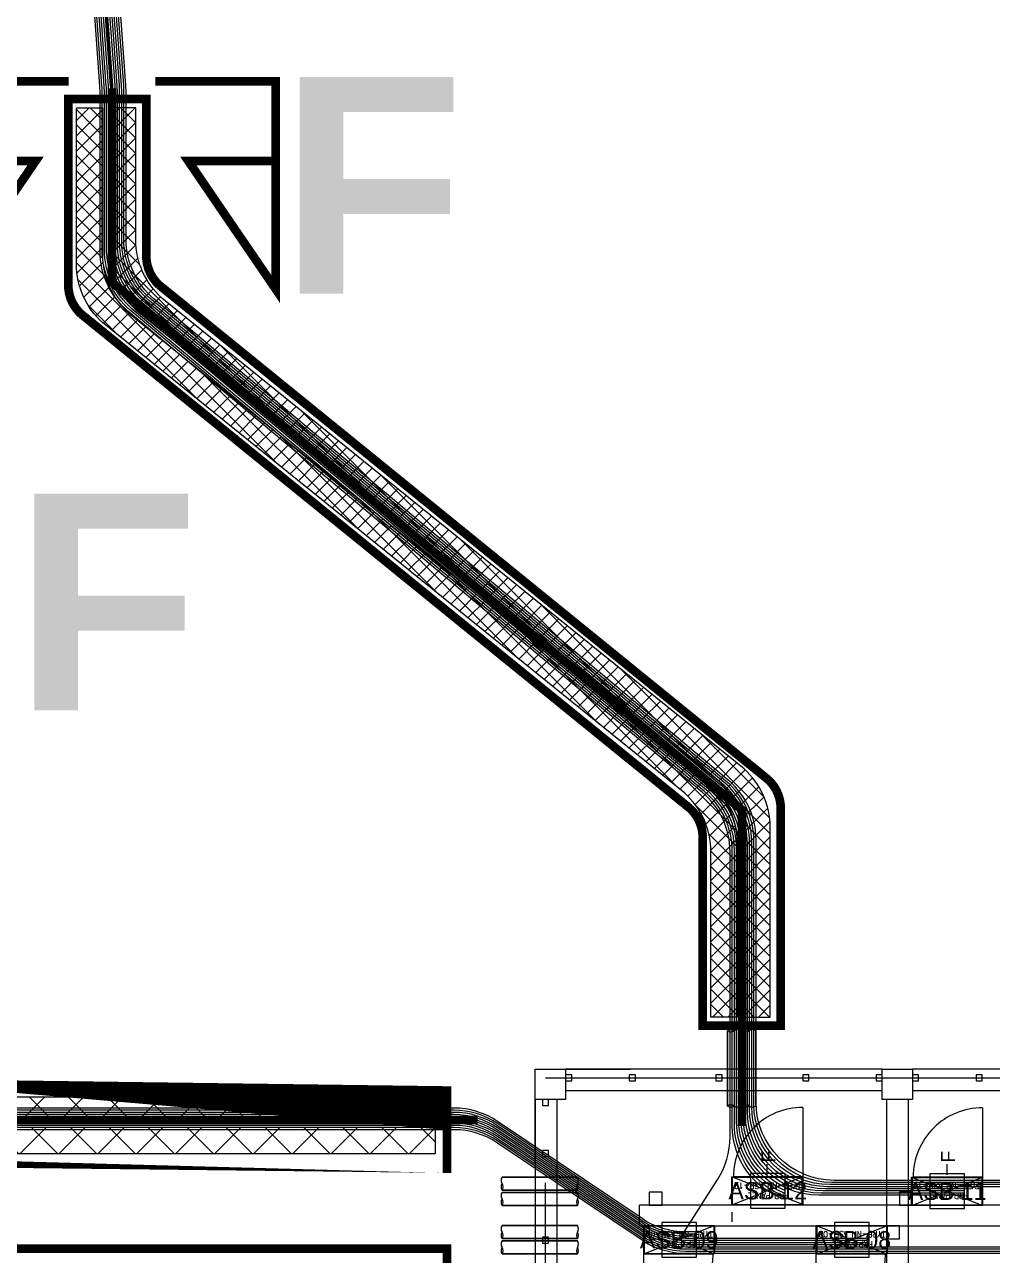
# Model space of a CAD drawing. Header units: metres. Extents: x 529982 to 530436, y 2674144 to 2674502.
# Drawn here: x 530192.09 to 530203.25, y 2674294.05 to 2674308.25 of the extents above; entities that cross this region are included whole.
import ezdxf
from ezdxf.enums import TextEntityAlignment as Align

# ---------------------------------------------------------------- set-up
doc = ezdxf.new("R2010")
doc.units = ezdxf.units.M
for name, pattern in [('DASHED', [0.75, 0.5, -0.25]), ('DASHED2', [0.375, 0.25, -0.125]), ('PHANTOM', [63.50000000000001, 31.75, -6.35, 6.35, -6.35, 6.35, -6.35])]:
    doc.linetypes.add(name, pattern=pattern)
for name, color, linetype in [('1', 5, 'Continuous'), ('300mm Hume Pipe', 74, 'Continuous'), ('Excavation', 7, 'Continuous'), ('IDT', 7, 'Continuous'), ('LT Cable(AG) INV to LT Panel BL-15', 2, 'Continuous'), ('Messenger Wire Exc Link', 7, 'Continuous'), ('Section Marking BL-15', 2, 'Continuous'), ('Trench (AC)-BL15', 14, 'Continuous')]:
    doc.layers.add(name, color=color, linetype=linetype)
doc.styles.add('Arial', font='arial.ttf')
doc.styles.add('BoldTextStyle', font='arialbd.ttf')
doc.styles.add('RomanS', font='romans.shx')
doc.styles.get("Standard").update_dxf_attribs({"font": 'Adani Regular.ttf'})

# ---------------------------------------------------------------- blocks, each defined once
blk = doc.blocks.new('ASB')
at = {"layer": '1', "color": 5}
blk.add_lwpolyline([(-0.2, -0.2), (0.2, -0.2), (0.2, 0.2), (-0.2, 0.2)], close=True, dxfattribs=at)
at = {"layer": '1', "color": 7}
blk.add_attdef('ID', text='', height=0.2, dxfattribs=at).set_placement((0, 0), align=Align.MIDDLE_CENTER)
blk = doc.blocks.new('IDT')
at = {"layer": 'IDT', "color": 8, "linetype": 'PHANTOM', "ltscale": 0.25}
for p, q in [((33.78305947702646, 18.31032447560767), (33.78305947702646, 9.160324475607581)), ((33.78305947702646, 9.160324475607581), (25.63305947702636, 9.160324475607581))]:
    blk.add_line(p, q, dxfattribs=at)
at = {"layer": 'IDT', "color": 8}
for p, q in [((29.60203310577552, 9.410145771028397), (29.60203310577552, 12.06014577102826)), ((29.85203310577552, 9.410145771028397), (29.85203310577552, 12.06014577102826)), ((33.6520331057757, 9.410145771028397), (33.6520331057757, 12.06014577102826)), ((33.9020331057757, 9.410145771028397), (33.9020331057757, 12.06014577102826)), ((29.8430331057755, 11.19316355596482), (30.66103310577572, 11.19316355596482)), ((29.8430331057755, 10.86616355596482), (29.8430331057755, 11.19316355596482)), ((29.85203310577552, 10.86966355596462), (29.85203310577552, 11.18966355596478)), ((29.85203310577552, 11.18966355596478), (30.6520331057757, 11.18966355596478)), ((30.6520331057757, 11.18966355596478), (29.85203310577552, 10.86966355596462)), ((30.6520331057757, 10.86966355596462), (29.85203310577552, 11.18966355596478)), ((30.6520331057757, 11.18966355596478), (30.6520331057757, 10.86966355596462)), ((30.66103310577572, 11.19316355596482), (30.66103310577572, 10.86616355596482)), ((31.83392632624444, 11.19316355596482), (32.65192632624419, 11.19316355596482)), ((31.83392632624444, 10.86616355596482), (31.83392632624444, 11.19316355596482)), ((31.84292632624445, 10.86966355596462), (31.84292632624445, 11.18966355596478)), ((31.84292632624445, 11.18966355596478), (32.64292632624418, 11.18966355596478)), ((31.84292632624445, 10.86966355596462), (32.64292632624418, 11.18966355596478)), ((31.84292632624445, 11.18966355596478), (32.64292632624418, 10.86966355596485)), ((32.64292632624418, 11.18966355596478), (32.64292632624418, 10.86966355596485)), ((32.65192632624419, 11.19316355596482), (32.65192632624419, 10.86616355596482)), ((29.70203310577588, 11.01965851179273), (29.70203310577588, 10.86965851179264)), ((29.85203310577597, 11.01965851179273), (29.70203310577588, 11.01965851179273)), ((29.85203310577597, 10.86965851179264), (29.85203310577597, 11.01965851179273)), ((32.4369263262445, 11.0196585117925), (32.4369263262445, 10.86965851179264)), ((32.58692632624414, 11.0196585117925), (32.4369263262445, 11.0196585117925)), ((32.58692632624414, 10.86965851179264), (32.58692632624414, 11.0196585117925)), ((33.7480594770266, 11.06854747735485), (33.7480594770266, 10.99854747735469)), ((33.81805947702631, 11.06854747735485), (33.7480594770266, 11.06854747735485)), ((33.7480594770266, 10.99854747735469), (33.81805947702631, 10.99854747735469)), ((33.81805947702631, 10.99854747735469), (33.81805947702631, 11.06854747735485)), ((32.69924909500176, 10.86966355596462), (26.80203310577579, 10.86965851179286)), ((29.70203310577588, 10.86965851179264), (29.85203310577597, 10.86965851179264)), ((30.66103310577572, 10.86616355596482), (29.8430331057755, 10.86616355596482)), ((30.6520331057757, 10.86966355596462), (29.85203310577552, 10.86966355596462)), ((31.63518662643108, 10.71242244929829), (31.63518662643108, 10.8226436008905)), ((32.65192632624419, 10.86616355596482), (31.83392632624444, 10.86616355596482)), ((32.64292632624418, 10.86966355596485), (31.84292632624445, 10.86966355596462)), ((32.4369263262445, 10.86965851179264), (32.58692632624414, 10.86965851179264)), ((32.69925243467858, 10.86966355596758), (32.69925243467858, 10.62966355685978)), ((26.80203310577579, 10.62966355685978), (32.69924909500176, 10.62966355685978)), ((28.7430331057756, 10.6331585126876), (29.56103310577581, 10.6331585126876)), ((28.7430331057756, 10.3061585126876), (28.7430331057756, 10.6331585126876)), ((28.75203310577561, 10.30965851268763), (28.75203310577561, 10.62965851268757)), ((28.75203310577561, 10.62965851268757), (29.55203310577579, 10.62965851268757)), ((29.55203310577579, 10.62965851268757), (28.75203310577561, 10.30965851268763)), ((29.55203310577579, 10.30965851268763), (28.75203310577561, 10.62965851268757)), ((29.55203310577579, 10.62965851268757), (29.55203310577579, 10.30965851268763)), ((29.55203310577579, 10.62965851268757), (29.55203310577579, 10.47965851268748)), ((29.70203310577588, 10.62965851268757), (29.55203310577579, 10.62965851268757)), ((29.56103310577581, 10.6331585126876), (29.56103310577581, 10.3061585126876)), ((29.70203310577588, 10.47965851268748), (29.70203310577588, 10.62965851268757)), ((30.81703310577566, 10.62928158855436), (31.63503310577542, 10.62928158855436)), ((30.81703310577566, 10.30228158855437), (30.81703310577566, 10.62928158855436)), ((30.82603310577568, 10.3057815885544), (30.82603310577568, 10.62578158855433)), ((30.82603310577568, 10.62578158855433), (31.62603310577586, 10.62578158855433)), ((30.82603310577568, 10.3057815885544), (31.62603310577586, 10.62578158855433)), ((30.82603310577568, 10.61801765194389), (31.62603310577586, 10.3057815885544)), ((31.62603310577586, 10.62578158855433), (31.62603310577586, 10.3057815885544)), ((31.63503310577542, 10.62928158855436), (31.63503310577542, 10.30228158855437)), ((32.4369263262445, 10.62965851268757), (32.4369263262445, 10.47965851268748)), ((32.58692632624414, 10.62965851268757), (32.4369263262445, 10.62965851268757)), ((32.58692632624414, 10.47965851268748), (32.58692632624414, 10.62965851268757)), ((29.55203310577579, 10.47965851268748), (29.70203310577588, 10.47965851268748)), ((32.4369263262445, 10.47965851268748), (32.58692632624414, 10.47965851268748)), ((29.56103310577581, 10.3061585126876), (28.7430331057756, 10.3061585126876)), ((29.55203310577579, 10.30965851268763), (28.75203310577561, 10.30965851268763)), ((31.63503310577542, 10.30228158855437), (30.81703310577566, 10.30228158855437)), ((31.62603310577586, 10.3057815885544), (30.82603310577568, 10.3057815885544)), ((33.7480594770266, 10.06854747735485), (33.7480594770266, 9.998547477354691)), ((33.81805947702631, 10.06854747735485), (33.7480594770266, 10.06854747735485)), ((33.7480594770266, 9.998547477354691), (33.81805947702631, 9.998547477354691)), ((33.81805947702631, 9.998547477354691), (33.81805947702631, 10.06854747735485)), ((29.55203310577579, 9.06014577102826), (29.55203310577579, 9.410145771028397)), ((29.55203310577579, 9.410145771028397), (29.9020331057757, 9.410145771028397)), ((29.9020331057757, 9.410145771028397), (29.9020331057757, 9.06014577102826)), ((33.55203310577579, 9.06014577102826), (33.55203310577579, 9.410145771028397)), ((33.55203310577579, 9.410145771028397), (33.9020331057757, 9.410145771028397)), ((33.7480594770266, 9.480145771028333), (33.7480594770266, 9.410145771028397)), ((33.81805947702631, 9.480145771028333), (33.7480594770266, 9.480145771028333)), ((33.7480594770266, 9.410145771028397), (33.81805947702631, 9.410145771028397)), ((33.81805947702631, 9.410145771028397), (33.81805947702631, 9.480145771028333)), ((33.9020331057757, 9.410145771028397), (33.9020331057757, 9.06014577102826)), ((25.9020331057757, 9.31014577102826), (29.55203310577579, 9.31014577102826)), ((29.9020331057757, 9.31014577102826), (33.55203310577579, 9.31014577102826)), ((28.7480594770266, 9.195324475607663), (28.7480594770266, 9.1253244756075)), ((28.81805947702631, 9.195324475607663), (28.7480594770266, 9.195324475607663)), ((28.7480594770266, 9.1253244756075), (28.81805947702631, 9.1253244756075)), ((28.81805947702631, 9.1253244756075), (28.81805947702631, 9.195324475607663)), ((29.48220577756118, 9.195324475607663), (29.48220577756118, 9.1253244756075)), ((29.55220577756089, 9.195324475607663), (29.48220577756118, 9.195324475607663)), ((29.48220577756118, 9.1253244756075), (29.55220577756089, 9.1253244756075)), ((29.55220577756089, 9.1253244756075), (29.55220577756089, 9.195324475607663)), ((29.9020331057757, 9.195324475607663), (29.9020331057757, 9.1253244756075)), ((29.97203310577586, 9.195324475607663), (29.9020331057757, 9.195324475607663)), ((29.9020331057757, 9.1253244756075), (29.97203310577586, 9.1253244756075)), ((29.97203310577586, 9.1253244756075), (29.97203310577586, 9.195324475607663)), ((30.7480594770266, 9.195324475607663), (30.7480594770266, 9.1253244756075)), ((30.81805947702631, 9.195324475607663), (30.7480594770266, 9.195324475607663)), ((30.7480594770266, 9.1253244756075), (30.81805947702631, 9.1253244756075)), ((30.81805947702631, 9.1253244756075), (30.81805947702631, 9.195324475607663)), ((31.7480594770266, 9.195324475607663), (31.7480594770266, 9.1253244756075)), ((31.81805947702631, 9.195324475607663), (31.7480594770266, 9.195324475607663)), ((31.7480594770266, 9.1253244756075), (31.81805947702631, 9.1253244756075)), ((31.81805947702631, 9.1253244756075), (31.81805947702631, 9.195324475607663)), ((32.7480594770266, 9.195324475607663), (32.7480594770266, 9.1253244756075)), ((32.81805947702631, 9.195324475607663), (32.7480594770266, 9.195324475607663)), ((32.7480594770266, 9.1253244756075), (32.81805947702631, 9.1253244756075)), ((32.81805947702631, 9.1253244756075), (32.81805947702631, 9.195324475607663)), ((33.48203310577563, 9.195324475607663), (33.48203310577563, 9.1253244756075)), ((33.55203310577579, 9.195324475607663), (33.48203310577563, 9.195324475607663)), ((33.48203310577563, 9.1253244756075), (33.55203310577579, 9.1253244756075)), ((33.55203310577579, 9.1253244756075), (33.55203310577579, 9.195324475607663)), ((25.9020331057757, 9.06014577102826), (29.55203310577579, 9.06014577102826)), ((29.9020331057757, 9.06014577102826), (29.55203310577579, 9.06014577102826)), ((29.9020331057757, 9.06014577102826), (33.55203310577579, 9.06014577102826)), ((33.9020331057757, 9.06014577102826), (33.55203310577579, 9.06014577102826))]:
    blk.add_line(p, q, dxfattribs=at)
at = {"layer": 'IDT', "color": 8, "linetype": 'DASHED', "ltscale": 5}
for p, q in [((30.66103310577617, 11.99316355596432), (30.66103310577617, 11.19316355596482)), ((32.65192632624419, 11.99316355596454), (32.65192632624419, 11.19316355596482)), ((30.61719748933754, 11.19316355596482), (29.86103310577644, 11.19316355596482)), ((30.66103310577617, 11.19316355596482), (30.61719748933754, 11.19316355596482)), ((32.60809070980602, 11.19316355596482), (31.85192632624447, 11.19316355596482)), ((32.65192632624419, 11.19316355596482), (32.60809070980602, 11.19316355596482)), ((28.7430331057756, 9.506158512688103), (28.7430331057756, 10.3061585126876)), ((28.7430331057756, 10.3061585126876), (28.78686872221377, 10.3061585126876)), ((28.78686872221377, 10.3061585126876), (29.54303310577532, 10.3061585126876)), ((30.81703310577566, 9.502281588554638), (30.81703310577566, 10.30228158855437)), ((30.81703310577566, 10.30228158855437), (30.86086872221384, 10.30228158855437)), ((30.86086872221384, 10.30228158855437), (31.61703310577539, 10.30228158855437))]:
    blk.add_line(p, q, dxfattribs=at)
at = {"layer": 'IDT', "color": 7}
for p, q in [((29.8430331057755, 11.19316355596482), (30.66103310577572, 11.19316355596482)), ((29.8430331057755, 10.86616355596482), (29.8430331057755, 11.19316355596482)), ((30.66103310577572, 11.19316355596482), (30.66103310577572, 10.86616355596482)), ((31.83392632624444, 11.19316355596482), (32.65192632624419, 11.19316355596482)), ((31.83392632624444, 10.86616355596482), (31.83392632624444, 11.19316355596482)), ((32.65192632624419, 11.19316355596482), (32.65192632624419, 10.86616355596482)), ((30.66103310577572, 10.86616355596482), (29.8430331057755, 10.86616355596482)), ((32.65192632624419, 10.86616355596482), (31.83392632624444, 10.86616355596482)), ((28.7430331057756, 10.6331585126876), (29.56103310577581, 10.6331585126876)), ((28.7430331057756, 10.3061585126876), (28.7430331057756, 10.6331585126876)), ((29.56103310577581, 10.6331585126876), (29.56103310577581, 10.3061585126876)), ((30.81703310577566, 10.62928158855436), (31.63503310577542, 10.62928158855436)), ((30.81703310577566, 10.30228158855437), (30.81703310577566, 10.62928158855436)), ((31.63503310577542, 10.62928158855436), (31.63503310577542, 10.30228158855437)), ((29.56103310577581, 10.3061585126876), (28.7430331057756, 10.3061585126876)), ((29.1520331057757, 10.28055006587385), (29.1520331057757, 10.22939429468408)), ((29.1520331057757, 10.22939429468408), (29.1520331057757, 10.15687182636486)), ((31.63503310577542, 10.30228158855437), (30.81703310577566, 10.30228158855437)), ((31.22603310577577, 10.28055511004584), (31.22603310577577, 10.22939933885607)), ((31.22603310577577, 10.22939933885607), (31.22603310577577, 10.15687687053685))]:
    blk.add_line(p, q, dxfattribs=at)
at = {"layer": 'IDT', "color": 124}
for p, q in [((34.28454869628402, 11.19321100944774), (33.41546722306956, 11.19321100944774)), ((33.41546722306956, 11.19321100944774), (34.28454869628402, 11.19321100944774)), ((33.41546722306956, 11.04321100944787), (34.28454869628402, 11.04321100944787)), ((34.28454869628402, 11.04321100944787), (33.41546722306956, 11.04321100944787)), ((34.28454869628584, 11.01616355596605), (33.41546722307137, 11.01616355596605)), ((33.41546722307137, 11.01616355596605), (34.28454869628584, 11.01616355596605)), ((33.41546722307137, 10.86616355596618), (34.28454869628584, 10.86616355596618)), ((34.28454869628584, 10.86616355596618), (33.41546722307137, 10.86616355596618)), ((34.28454869628402, 10.63321101034273), (33.41546722306956, 10.63321101034273)), ((33.41546722306956, 10.63321101034273), (34.28454869628402, 10.63321101034273)), ((33.41546722306956, 10.48321101034287), (34.28454869628402, 10.48321101034287)), ((34.28454869628402, 10.48321101034287), (33.41546722306956, 10.48321101034287)), ((34.28454869628584, 10.45616355686104), (33.41546722307137, 10.45616355686104)), ((33.41546722307137, 10.45616355686104), (34.28454869628584, 10.45616355686104)), ((33.41546722307137, 10.30616355686118), (34.28454869628584, 10.30616355686118)), ((34.28454869628584, 10.30616355686118), (33.41546722307137, 10.30616355686118)), ((31.3578251571378, 9.487376799342314), (31.3578251571378, 8.61829532612785)), ((31.3578251571378, 8.61829532612785), (31.3578251571378, 9.487376799342314)), ((31.50782515713789, 8.61829532612785), (31.50782515713789, 9.487376799342314)), ((31.50782515713789, 9.487376799342314), (31.50782515713789, 8.61829532612785)), ((31.53487261061926, 9.487376799344133), (31.53487261061926, 8.618295326129669)), ((31.53487261061926, 8.618295326129669), (31.53487261061926, 9.487376799344133)), ((31.68487261061935, 8.618295326129669), (31.68487261061935, 9.487376799344133)), ((31.68487261061935, 9.487376799344133), (31.68487261061935, 8.618295326129669))]:
    blk.add_line(p, q, dxfattribs=at)
at = {"layer": 'IDT', "color": 8, "linetype": 'DASHED2', "ltscale": 5}
for p, q in [((33.9020331057757, 10.1601457710284), (33.9020331057757, 9.06014577102826)), ((33.9020331057757, 9.06014577102826), (32.80203310577579, 9.06014577102826))]:
    blk.add_line(p, q, dxfattribs=at)
at = {"layer": 'IDT', "color": 8, "linetype": 'DASHED', "ltscale": 5}
for centre, start, end in [((30.66103310577617, 11.19316355596482), 90, 180), ((32.65192632624419, 11.19316355596482), 90, 180), ((28.7430331057756, 10.3061585126876), 270, 0), ((30.81703310577566, 10.30228158855437), 270, 0)]:
    blk.add_arc(centre, 0.7999999999996508, start, end, dxfattribs=at)
at = {"layer": 'IDT', "color": 124}
for centre, radius, start, end in [((33.46528137758176, 11.15571100944828), 0.06235142331725626, 143.0276363458421, 216.9723636541578), ((33.46528137758449, 11.0807110094471), 0.06235142331974031, 143.0276363562435, 216.9723636280808), ((33.36565306855007, 11.15571100944715), 0.06235142332423081, 323.0276363719184, 36.97236362808165), ((34.33436285080396, 11.15571100944715), 0.06235142332423081, 143.0276363719183, 216.9723636280808), ((34.23473454177227, 11.15571100944828), 0.06235142331725626, 323.0276363458421, 36.9723636541579), ((34.23473454176909, 11.0807110094471), 0.06235142331974031, 323.0276363719184, 36.9723636437565), ((33.46528137758358, 10.97866355596659), 0.06235142331725626, 143.0276363458421, 216.9723636541578), ((33.46528137758631, 10.90366355596541), 0.06235142331974031, 143.0276363562435, 216.9723636280808), ((33.36565306855189, 10.97866355596545), 0.06235142332423081, 323.0276363719184, 36.97236362808165), ((34.33436285080577, 10.97866355596545), 0.06235142332423081, 143.0276363719183, 216.9723636280808), ((34.23473454177409, 10.97866355596659), 0.06235142331725626, 323.0276363458421, 36.9723636541579), ((34.23473454177091, 10.90366355596541), 0.06235142331974031, 323.0276363719184, 36.9723636437565), ((33.46528137758176, 10.59571101034328), 0.06235142331725626, 143.0276363458421, 216.9723636541578), ((33.46528137758449, 10.5207110103421), 0.06235142331974031, 143.0276363562435, 216.9723636280808), ((33.36565306855007, 10.59571101034214), 0.06235142332423081, 323.0276363719184, 36.97236362808165), ((34.33436285080396, 10.59571101034214), 0.06235142332423081, 143.0276363719183, 216.9723636280808), ((34.23473454177227, 10.59571101034328), 0.06235142331725626, 323.0276363458421, 36.9723636541579), ((34.23473454176909, 10.5207110103421), 0.06235142331974031, 323.0276363719184, 36.9723636437565), ((33.46528137758358, 10.41866355686159), 0.06235142331725626, 143.0276363458421, 216.9723636541578), ((33.46528137758631, 10.34366355686041), 0.06235142331974031, 143.0276363562435, 216.9723636280808), ((33.36565306855189, 10.41866355686045), 0.06235142332423081, 323.0276363719184, 36.97236362808165), ((34.33436285080577, 10.41866355686045), 0.06235142332423081, 143.0276363719183, 216.9723636280808), ((34.23473454177409, 10.41866355686159), 0.06235142331725626, 323.0276363458421, 36.9723636541579), ((34.23473454177091, 10.34366355686041), 0.06235142331974031, 323.0276363719184, 36.9723636437565), ((31.39532515713725, 9.43756264482738), 0.06235142331974176, 53.02763635368521, 126.9723636463148), ((31.47032515713798, 9.437562644830336), 0.06235142331725626, 53.02763635368521, 126.9723636463148), ((31.47032515713707, 9.537190953862023), 0.06235142332423227, 233.0276363536852, 306.9723636463148), ((31.57237261061871, 9.4375626448292), 0.06235142331974176, 53.02763635368521, 126.9723636463148), ((31.6473726106199, 9.437562644832155), 0.06235142331725626, 53.02763635368521, 126.9723636463148), ((31.64737261061853, 9.537190953863842), 0.06235142332423227, 233.0276363536852, 306.9723636463148), ((31.39532515713725, 8.668109480642784), 0.06235142331974176, 233.0276363536852, 306.9723636463148), ((31.47032515713707, 8.568481171608141), 0.06235142332423227, 53.02763635368521, 126.9723636463148), ((31.47032515713798, 8.668109480639828), 0.06235142331725626, 233.0276363536852, 306.9723636463148), ((31.57237261061871, 8.668109480644603), 0.06235142331974176, 233.0276363536852, 306.9723636463148), ((31.64737261061853, 8.56848117160996), 0.06235142332423227, 53.02763635368521, 126.9723636463148), ((31.6473726106199, 8.668109480641647), 0.06235142331725626, 233.0276363536852, 306.9723636463148)]:
    blk.add_arc(centre, radius, start, end, dxfattribs=at)
at = {"layer": 'IDT', "color": 7, "style": 'RomanS', "width": 0.9}
for s, p in [('FRP PANEL', (30.00884958396207, 11.04686079150599)), ('FRP PANEL', (31.99974280443055, 11.04686079150622)), ('TYPE-NN ASB-08', (29.86469958396199, 10.93019412483943)), ('TYPE-NN ASB-09', (31.85709280443078, 10.93019412483943)), ('FRP PANEL', (28.90884958396217, 10.486855748229)), ('FRP PANEL', (30.98284958396223, 10.48686079240099)), ('TYPE-NN ASB-11', (28.7736995839621, 10.37018908156222)), ('TYPE-NN ASB-12', (30.83869958396215, 10.37019412573443))]:
    blk.add_text(s, height=0.07, dxfattribs=at).set_placement(p)
at = {"layer": 'IDT', "color": 7, "style": 'Arial'}
for p in [(29.06084584907765, 10.13972772747468), (31.13484584907772, 10.13973277164666)]:
    blk.add_text('F', height=0.16, rotation=270, dxfattribs=at).set_placement(p)

msp = doc.modelspace()

# ---------------------------------------------------------------- hatches: boundary and pattern name
at = {"layer": '300mm Hume Pipe'}
h = msp.add_hatch(dxfattribs=at)
h.set_pattern_fill('ANSI37', color=74, scale=0.1)
h.set_pattern_definition([(45, (4.888746475917287, -708.9041152228601), (-0.2245064030267289, 0.2245064030267289), []), (135, (4.888746475917287, -708.9041152228601), (-0.2245064030267289, -0.2245064030267288), [])])
edge = h.paths.add_edge_path()
edge.add_line((530189.6720308451, 2674307.300224871), (530189.6720308464, 2674296.125132979))
edge.add_arc((530190.5720308464, 2674296.125132979), 0.9000000000232831, 180, 270.0000000074112)
edge.add_line((530190.5720308465, 2674295.225132979), (530196.8249162799, 2674295.225132984))
edge.add_line((530196.8249162799, 2674295.225132984), (530196.8249162799, 2674295.525132983))
edge.add_line((530196.8249162799, 2674295.525132983), (530190.8720308465, 2674295.525132979))
edge.add_arc((530190.8720308464, 2674296.425132979), 0.8999999999068677, 180, 270.00000000741124, ccw=False)
edge.add_line((530189.9720308464, 2674296.425132979), (530189.9720308451, 2674307.300224871))
edge.add_line((530189.9720308451, 2674307.300224871), (530189.6720308451, 2674307.300224871))
h = msp.add_hatch(dxfattribs=at)
h.set_pattern_fill('ANSI37', color=74, scale=0.1)
h.set_pattern_definition([(45, (5.317079216707498, -708.5540747321211), (-0.2245064030267289, 0.2245064030267289), []), (135, (5.317079216707498, -708.5540747321211), (-0.2245064030267289, -0.2245064030267288), [])])
edge = h.paths.add_edge_path()
edge.add_line((530190.1003635857, 2674307.283238882), (530190.1003635871, 2674296.47517347))
edge.add_arc((530191.0003635872, 2674296.47517347), 0.9000000000232831, 180, 270.0000000074112)
edge.add_line((530191.0003635873, 2674295.57517347), (530196.8249162799, 2674295.575173474))
edge.add_line((530196.8249162799, 2674295.575173474), (530196.8249162799, 2674295.875173474))
edge.add_line((530196.8249162799, 2674295.875173474), (530191.3003635873, 2674295.87517347))
edge.add_arc((530191.3003635872, 2674296.775173469), 0.8999999999068677, 180, 270.00000000741124, ccw=False)
edge.add_line((530190.4003635872, 2674296.775173469), (530190.4003635858, 2674307.283238882))
edge.add_line((530190.4003635858, 2674307.283238882), (530190.1003635857, 2674307.283238882))
h = msp.add_hatch(dxfattribs=at)
h.set_pattern_fill('ANSI37', color=74)
h.set_pattern_definition([(45, (-2628.65199999942, 247.5), (-0.08838834764831845, 0.08838834764831845), []), (135, (-2628.65199999942, 247.5), (-0.08838834764831845, -0.08838834764831843), [])])
edge = h.paths.add_edge_path()
edge.add_line((530200.3862895747, 2674296.798708546), (530200.6862895745, 2674296.798708546))
edge.add_line((530200.6862895745, 2674296.798708546), (530200.6862895745, 2674298.989289007))
edge.add_arc((530199.7862895743, 2674298.989289007), 0.9000000001396984, 0, 48.32874371870346)
edge.add_line((530200.3846597073, 2674299.661563642), (530193.6705955847, 2674305.091958006))
edge.add_arc((530194.2689657175, 2674305.764232641), 0.9000000002000091, 180, 228.3287437242394, ccw=False)
edge.add_line((530193.3689657174, 2674305.764232641), (530193.3689657175, 2674307.286941831))
edge.add_line((530193.3689657175, 2674307.286941831), (530193.0689657177, 2674307.286941831))
edge.add_line((530193.0689657177, 2674307.286941831), (530193.0689657176, 2674305.62963146))
edge.add_arc((530193.9689657177, 2674305.62963146), 0.9000000001396984, 180, 228.3287437187034)
edge.add_line((530193.3705955847, 2674304.957356825), (530200.0846597076, 2674299.52696246))
edge.add_arc((530199.4862895746, 2674298.854687826), 0.8999999999295727, -2.9644922960869735e-08, 48.328743698993776, ccw=False)
edge.add_line((530200.3862895747, 2674298.854687825), (530200.3862895747, 2674296.798708546))
edge = h.paths.add_edge_path()
edge.add_line((530192.9849028462, 2674307.235715011), (530192.984902846, 2674305.59191492))
edge.add_arc((530193.8849028462, 2674305.59191492), 0.9000000001396984, 180, 228.3287437187034)
edge.add_line((530193.2865327132, 2674304.919640285), (530200.000596836, 2674299.48924592))
edge.add_arc((530199.402226703, 2674298.816971286), 0.8999999999295727, -2.9644922960869735e-08, 48.328743698993776, ccw=False)
edge.add_line((530200.3022267031, 2674298.816971286), (530200.3022267031, 2674296.798708546))
edge.add_line((530200.3022267031, 2674296.798708546), (530200.0022267031, 2674296.798708546))
edge.add_line((530200.0022267031, 2674296.798708546), (530200.002226703, 2674298.707169657))
edge.add_arc((530199.1022267027, 2674298.707169656), 0.9000000002561137, 2.964491826418871e-08, 48.33614241089156)
edge.add_line((530199.700510019, 2674299.379521554), (530192.9866195301, 2674304.808207744))
edge.add_arc((530193.5849028461, 2674305.480559641), 0.8999999999562208, 180, 228.336142402258, ccw=False)
edge.add_line((530192.6849028461, 2674305.480559641), (530192.6849028461, 2674307.286941831))
edge.add_line((530192.6849028461, 2674307.286941831), (530192.9849028462, 2674307.286941831))
edge.add_line((530192.9849028462, 2674307.286941831), (530192.9849028462, 2674307.235715011))

# ---------------------------------------------------------------- linework, layer by layer
at = {"layer": '300mm Hume Pipe', "color": 74}
for points in [[(530189.6720308451, 2674307.300224871), (530189.6720308464, 2674296.125132979, 0.414213562368789), (530190.5720308465, 2674295.225132979), (530196.8249162799, 2674295.225132984), (530196.8249162799, 2674295.525132983), (530190.8720308465, 2674295.525132979, -0.4142135623692981), (530189.9720308464, 2674296.425132979), (530189.9720308451, 2674307.300224871)], [(530190.1003635857, 2674307.283238882), (530190.1003635871, 2674296.47517347, 0.414213562368789), (530191.0003635873, 2674295.57517347), (530196.8249162799, 2674295.575173474), (530196.8249162799, 2674295.875173474), (530191.3003635873, 2674295.87517347, -0.4142135623692981), (530190.4003635872, 2674296.775173469), (530190.4003635858, 2674307.283238882)], [(530192.9849028462, 2674307.235715011), (530192.984902846, 2674305.59191492, 0.2140562423256003), (530193.2865327132, 2674304.919640285), (530200.000596836, 2674299.48924592, -0.2140562423092027), (530200.3022267031, 2674298.816971286), (530200.3022267031, 2674296.798708546), (530200.0022267031, 2674296.798708546), (530200.002226703, 2674298.707169657, 0.2140900045463655), (530199.700510019, 2674299.379521554), (530192.9866195301, 2674304.808207744, -0.2140900045615197), (530192.6849028461, 2674305.480559641), (530192.6849028461, 2674307.286941831), (530192.9849028462, 2674307.286941831), (530192.9849028462, 2674307.235715011)], [(530200.3862895747, 2674296.798708546), (530200.6862895745, 2674296.798708546), (530200.6862895745, 2674298.989289007, 0.2140562423100663), (530200.3846597073, 2674299.661563642), (530193.6705955847, 2674305.091958006, -0.2140562423329815), (530193.3689657174, 2674305.764232641), (530193.3689657175, 2674307.286941831), (530193.0689657177, 2674307.286941831), (530193.0689657176, 2674305.62963146, 0.2140562423301491), (530193.3705955847, 2674304.957356825), (530200.0846597076, 2674299.52696246, -0.2140562423100663), (530200.3862895747, 2674298.854687825)]]:
    msp.add_lwpolyline(points, format="xyb", close=True, dxfattribs=at)
at = {"layer": 'Excavation', "color": 3, "const_width": 0.1}
for points in [[(530197.3126659164, 2674295.611236897), (530190.0332843692, 2674295.611236897), (530190.0332843692, 2674307.56310459)], [(530200.3612493131, 2674295.54256635), (530200.3612493131, 2674299.187063211), (530193.0941913109, 2674305.276174604), (530193.0941913109, 2674307.510608906)]]:
    msp.add_lwpolyline(points, dxfattribs=at)
at = {"layer": 'LT Cable(AG) INV to LT Panel BL-15'}
for points in [[(530199.6363580417, 2674294.229190761), (530200.082463463, 2674294.928357203, 0.1429445640515345), (530200.2237493132, 2674295.412457233), (530200.2237493132, 2674298.702826309, 0.2218784995166493), (530199.9017748104, 2674299.392671599), (530193.2786658136, 2674304.942214267, -0.2218784995315614), (530192.9566913109, 2674305.632059557), (530192.956691311, 2674307.473204015, 0.01802059964010407), (530192.9543546863, 2674307.538015006), (530192.8581069764, 2674308.871092054, -0.01789308272901403), (530192.8557704687, 2674308.935444132), (530192.7963833419, 2674425.402894913, 0.4141121120328711), (530191.896236293, 2674426.302435988), (530175.7389315347, 2674426.299793984, -0.4142614563872264), (530174.8387843688, 2674427.199793972), (530174.8387843689, 2674432.89966928, 0.4142135623782615), (530173.9387843689, 2674433.79966928), (530049.7575845185, 2674433.79966928, -0.414213562373095), (530048.8575845185, 2674434.69966928), (530048.8575845185, 2674435.189769275)], [(530199.8363580416, 2674294.320256142), (530199.7108825794, 2674294.320261186, -0.1491221242918273), (530199.2085695297, 2674294.473480362), (530197.5404544272, 2674295.595517721, 0.1491221243126963), (530197.0381413774, 2674295.748736897), (530191.0707843691, 2674295.748736897, -0.414213562373095), (530190.1707843691, 2674296.648736897), (530190.1707843691, 2674307.540029399, -0.01111919916493886), (530190.1716743325, 2674307.580043672), (530190.2298898185, 2674308.888130112, 0.01111919916463607), (530190.2307797818, 2674308.928144385), (530190.2307797818, 2674418.17466928, 0.414213562373095), (530189.3307797818, 2674419.07466928), (530179.3255845185, 2674419.07466928, -0.414213562373095), (530178.4255845185, 2674419.97466928), (530178.4255845185, 2674420.189769275)], [(530199.8363580416, 2674294.270256143), (530199.7108825794, 2674294.270261187, -0.1491221242918273), (530199.2085695297, 2674294.423480362), (530197.5404544278, 2674295.545517722, 0.1491221242393068), (530197.0381413781, 2674295.698736897), (530191.0207843692, 2674295.698736897, -0.414213562373095), (530190.1207843692, 2674296.598736897), (530190.1207843692, 2674307.541141456, -0.01111919914338977), (530190.1216743325, 2674307.581155729), (530190.1798898184, 2674308.889242169, 0.01111919914245662), (530190.1807797818, 2674308.929256442), (530190.1807797819, 2674403.12466928, 0.4142135623734535), (530189.2807797819, 2674404.02466928), (530049.7575845185, 2674404.02466928, -0.414213562373095), (530048.8575845185, 2674404.92466928), (530048.8575845185, 2674405.189769275)], [(530199.8363580416, 2674294.295256143), (530199.7108825794, 2674294.295261187, -0.1491221242918273), (530199.2085695297, 2674294.448480362), (530197.5404544278, 2674295.570517722, 0.1491221242393068), (530197.0381413781, 2674295.723736897), (530191.0457843692, 2674295.723736897, -0.414213562373095), (530190.1457843692, 2674296.623736897), (530190.1457843692, 2674307.540585428, -0.01111919916877505), (530190.1466743326, 2674307.580599701), (530190.2048898186, 2674308.888686141, 0.01111919916852988), (530190.2057797819, 2674308.928700414), (530190.2057797819, 2674403.14966928, 0.414213562373095), (530189.3057797819, 2674404.04966928), (530146.9335845185, 2674404.04966928, -0.414213562373095), (530146.0335845185, 2674404.94966928), (530146.0335845185, 2674405.189769275)], [(530201.8272512621, 2674294.220256143), (530199.7108825794, 2674294.220261187, -0.1491221242918273), (530199.2085695297, 2674294.373480362), (530197.5404544278, 2674295.495517722, 0.1491221242393068), (530197.0381413781, 2674295.648736897), (530190.9707843692, 2674295.648736897, -0.414213562373095), (530190.0707843691, 2674296.548736897), (530190.0707843691, 2674307.542253513, -0.01111919916493886), (530190.0716743325, 2674307.582267786), (530190.1298898185, 2674308.890354227, 0.01111919916463607), (530190.1307797818, 2674308.9303685), (530190.1307797818, 2674373.07466928, 0.414213562373095), (530189.2307797818, 2674373.97466928), (530049.7575845185, 2674373.97466928, -0.414213562373095), (530048.8575845185, 2674374.87466928), (530048.8575845185, 2674375.189769275)], [(530201.8272512621, 2674294.245256143), (530199.7108825794, 2674294.245261187, -0.1491221242918273), (530199.2085695297, 2674294.398480362), (530197.5404544278, 2674295.520517722, 0.1491221242393068), (530197.0381413781, 2674295.673736897), (530190.9957843692, 2674295.673736897, -0.414213562373095), (530190.0957843692, 2674296.573736897), (530190.0957843692, 2674307.541697485, -0.01111919916493886), (530190.0966743325, 2674307.581711758), (530190.1548898185, 2674308.889798198, 0.01111919916463607), (530190.1557797819, 2674308.929812471), (530190.1557797819, 2674373.09966928, 0.414213562373095), (530189.2557797818, 2674373.99966928), (530146.9335845185, 2674373.99966928, -0.414213562373095), (530146.0335845185, 2674374.89966928), (530146.0335845185, 2674375.189769275)], [(530201.8272512621, 2674294.170256143), (530199.7108825794, 2674294.170261187, -0.1491221242918273), (530199.2085695297, 2674294.323480363), (530197.5404544285, 2674295.445517722, 0.1491221242393068), (530197.0381413788, 2674295.598736897), (530190.9207843692, 2674295.598736897, -0.414213562373095), (530190.0207843692, 2674296.498736897), (530190.0207843692, 2674307.543365571, -0.01111919914338977), (530190.0216743326, 2674307.583379844), (530190.0798898184, 2674308.891466284, 0.0111191991419312), (530190.0807797818, 2674308.931480557), (530190.0807797819, 2674343.02466928, 0.4142135623740695), (530189.1807797819, 2674343.92466928), (530049.7575845185, 2674343.92466928, -0.414213562373095), (530048.8575845185, 2674344.82466928), (530048.8575845185, 2674345.189769275)], [(530201.8272512621, 2674294.195256143), (530199.7108825794, 2674294.195261187, -0.1491221242918273), (530199.2085695297, 2674294.348480362), (530197.5404544278, 2674295.470517722, 0.1491221242393068), (530197.0381413781, 2674295.623736897), (530190.9457843691, 2674295.623736897, -0.414213562373095), (530190.0457843691, 2674296.523736897), (530190.0457843691, 2674307.542809542, -0.01111919918648796), (530190.0466743325, 2674307.582823815), (530190.1048898186, 2674308.890910256, 0.01111919918734027), (530190.1057797819, 2674308.930924529), (530190.1057797818, 2674343.04966928, 0.4142135623721213), (530189.2057797818, 2674343.94966928), (530146.9335845185, 2674343.94966928, -0.414213562373095), (530146.0335845185, 2674344.84966928), (530146.0335845185, 2674345.189769275)], [(530203.984251262, 2674294.120261187), (530199.7108825794, 2674294.120261187, -0.1491221242918273), (530199.2085695297, 2674294.273480363), (530197.5404544285, 2674295.395517722, 0.1491221242393068), (530197.0381413788, 2674295.548736897), (530190.8707843692, 2674295.548736897, -0.414213562373095), (530189.9707843692, 2674296.448736897), (530189.9707843692, 2674307.544477628, -0.01111919916493886), (530189.9716743325, 2674307.584491901), (530190.0298898185, 2674308.892578342, 0.01111919916463607), (530190.0307797819, 2674308.932592615), (530190.0307797819, 2674320.47466928, 0.414213562373095), (530189.1307797818, 2674321.37466928), (530049.7575845185, 2674321.37466928, -0.414213562373095), (530048.8575845185, 2674322.27466928), (530048.8575845185, 2674322.689769275)], [(530203.984251262, 2674294.145261187), (530199.7108825794, 2674294.145261187, -0.1491221242918273), (530199.2085695297, 2674294.298480363), (530197.5404544285, 2674295.420517722, 0.1491221242393068), (530197.0381413788, 2674295.573736897), (530190.8957843692, 2674295.573736897, -0.414213562373095), (530189.9957843692, 2674296.473736897), (530189.9957843692, 2674307.5439216, -0.01111919916493886), (530189.9966743325, 2674307.583935873), (530190.0548898185, 2674308.892022313, 0.01111919916463607), (530190.0557797819, 2674308.932036586), (530190.0557797819, 2674320.49966928, 0.414213562373095), (530189.1557797819, 2674321.39966928), (530146.9335845185, 2674321.39966928, -0.414213562373095), (530146.0335845185, 2674322.29966928), (530146.0335845185, 2674322.689769275)], [(530203.984251262, 2674294.070261187), (530199.7108825794, 2674294.070261187, -0.1491221242918273), (530199.2085695297, 2674294.223480363), (530197.5404544285, 2674295.345517722, 0.1491221242393068), (530197.0381413788, 2674295.498736897), (530190.8207843691, 2674295.498736897, -0.414213562373095), (530189.9207843691, 2674296.398736897), (530189.9207843691, 2674307.545589685, -0.01111919916110268), (530189.9216743325, 2674307.585603958), (530189.9798898185, 2674308.893690399, 0.01111919916074226), (530189.9807797818, 2674308.933704672), (530189.9807797818, 2674312.92466928, 0.414213562373095), (530189.0807797818, 2674313.82466928), (530176.113784369, 2674313.82466928, 0.414213562373095), (530175.2137843689, 2674312.92466928), (530175.2137843689, 2674292.22466928, -0.414213562373095), (530174.3137843689, 2674291.32466928), (530049.7575845185, 2674291.32466928, -0.414213562373095), (530048.8575845185, 2674292.22466928), (530048.8575845185, 2674292.689769275)], [(530203.984251262, 2674294.095261187), (530199.7108825794, 2674294.095261187, -0.1491221242918273), (530199.2085695297, 2674294.248480363), (530197.5404544285, 2674295.370517722, 0.1491221242393068), (530197.0381413788, 2674295.523736897), (530190.8457843692, 2674295.523736897, -0.414213562373095), (530189.9457843691, 2674296.423736897), (530189.9457843691, 2674307.545033657, -0.01111919918648796), (530189.9466743325, 2674307.58504793), (530190.0048898186, 2674308.89313437, 0.01111919919240596), (530190.005779782, 2674308.933148643), (530190.0057797818, 2674312.94966928, 0.4142135623661596), (530189.1057797818, 2674313.84966928), (530176.0887843689, 2674313.84966928, 0.414213562373095), (530175.1887843689, 2674312.94966928), (530175.1887843689, 2674292.24966928, -0.414213562373095), (530174.2887843689, 2674291.34966928), (530146.9335845185, 2674291.34966928, -0.414213562373095), (530146.0335845185, 2674292.24966928), (530146.0335845185, 2674292.689769275)]]:
    msp.add_lwpolyline(points, format="xyb", dxfattribs=at)
at = {"layer": 'LT Cable(AG) INV to LT Panel BL-15', "color": 5}
for points in [[(530200.8581633113, 2674294.693673479, -0.3208878522006112), (530200.2487493131, 2674295.545471446), (530200.2487493131, 2674298.714494667, 0.2218784995244559), (530199.9267748103, 2674299.404339958), (530193.3036658136, 2674304.953882625, -0.2218784995264163), (530192.9816913109, 2674305.643727915), (530192.9816913109, 2674307.474105338, 0.01802059962112053), (530192.9793546862, 2674307.538916328), (530192.8831065167, 2674308.871999742, -0.01789308272575348), (530192.880770009, 2674308.93635182), (530192.8213705955, 2674425.427899, 0.4141121120367969), (530191.9212235466, 2674426.327440075), (530175.7639315347, 2674426.324798073, -0.4142614563864855), (530174.8637843688, 2674427.22479806), (530174.8637843688, 2674432.92466928, 0.414213562373095), (530173.9637843688, 2674433.82466928), (530114.5415845185, 2674433.82466928, -0.414213562373095), (530113.6415845185, 2674434.72466928), (530113.6415845185, 2674435.189769275)], [(530200.8581633111, 2674294.761404116, -0.3046031397474785), (530200.2987493131, 2674295.594471445), (530200.2987493131, 2674298.737831386, 0.2218784995244559), (530199.9767748103, 2674299.427676676), (530193.3536658137, 2674304.977219344, -0.2218784995264163), (530193.0316913109, 2674305.667064634), (530193.0316913109, 2674307.475907983, 0.01802059961146262), (530193.0293546863, 2674307.540718974), (530192.9331055975, 2674308.873815119, -0.01789308271565399), (530192.93076909, 2674308.938167197), (530192.8713451027, 2674425.477907172, 0.4141121120361824)], [(530200.8581633113, 2674294.727115897, -0.3127718506425017), (530200.2737493131, 2674295.569971445), (530200.2737493131, 2674298.726163027, 0.2218784995343309), (530199.9517748102, 2674299.416008317), (530193.3286658138, 2674304.965550984, -0.2218784995345846), (530193.0066913109, 2674305.655396274), (530193.0066913109, 2674307.47500666, 0.01802059962964554), (530193.0043546862, 2674307.539817651), (530192.9081060571, 2674308.87290743, -0.01789308273449829), (530192.9057695494, 2674308.937259508), (530192.8463578491, 2674425.452903086, 0.4141121120404322)], [(530200.8581633114, 2674294.796568335, -0.2963712390726242), (530200.3237493131, 2674295.618971445), (530200.3237493131, 2674298.749499745, 0.2218784995244559), (530200.0017748104, 2674299.439345035), (530193.3786658137, 2674304.988887703, -0.2218784995264163), (530193.056691311, 2674305.678732993), (530193.056691311, 2674307.476809306, 0.01802059963472574), (530193.0543546863, 2674307.541620296), (530192.9581051379, 2674308.874722807, -0.01789308273993124), (530192.9557686303, 2674308.939074885), (530192.9154183908, 2674388.072210367, -0.4143629174386712), (530193.8154182738, 2674388.97266928), (530238.9329842186, 2674388.97266928, 0.414213562373095), (530239.8329842186, 2674389.87266928), (530239.8329842186, 2674390.189769275)], [(530202.927251262, 2674294.743471445), (530201.2487493132, 2674294.743471445, -0.4142135623503636), (530200.3487493132, 2674295.643471445), (530200.3487493132, 2674298.761168104, 0.2218784995244559), (530200.0267748104, 2674299.451013394), (530193.4036658137, 2674305.000556062, -0.2218784995264163), (530193.081691311, 2674305.690401352), (530193.081691311, 2674307.477710628, 0.0180205996225277), (530193.0793546863, 2674307.542521619), (530192.9831046785, 2674308.875630495, -0.0178930827270513), (530192.9807681708, 2674308.939982573), (530192.9557212493, 2674358.060915838, -0.4144130531371284), (530193.85587517, 2674358.961374738), (530206.540830181, 2674358.959203672, 0.4142636927709054), (530207.4409842186, 2674359.859203659), (530207.4409842186, 2674360.189769275)], [(530202.927251262, 2674294.767971445), (530201.2737493131, 2674294.767971445, -0.4142135623503636), (530200.3737493131, 2674295.667971445), (530200.3737493131, 2674298.772836463, 0.2218784995244559), (530200.0517748103, 2674299.462681753), (530193.4286658136, 2674305.012224421, -0.2218784995264163), (530193.1066913109, 2674305.702069711), (530193.1066913109, 2674307.478611951, 0.01802059962506783), (530193.1043546862, 2674307.543422942), (530193.0081042188, 2674308.876538183, -0.01789308273002799), (530193.0057677111, 2674308.940890261), (530192.9807340024, 2674358.035911396, -0.4144131043568863), (530193.8808880803, 2674358.936370296), (530271.3248300237, 2674358.923102002, 0.4142637439898562), (530272.2249842186, 2674359.823101989), (530272.2249842186, 2674360.189769275)], [(530202.927251262, 2674294.792471445), (530201.2987493131, 2674294.792471445, -0.4142135623503636), (530200.3987493131, 2674295.692471445), (530200.3987493131, 2674298.784504822, 0.2218784995244559), (530200.0767748103, 2674299.474350112), (530193.4536658137, 2674305.02389278, -0.2218784995264163), (530193.1316913109, 2674305.71373807), (530193.1316913109, 2674307.479513274, 0.01802059961286995), (530193.1293546862, 2674307.544324265), (530193.0331037593, 2674308.877445871, -0.01789308271623704), (530193.0307672516, 2674308.941797949), (530193.0210438076, 2674328.010993447, -0.4143857721356826), (530193.9211139104, 2674328.911452357), (530206.5409139988, 2674328.910467735, 0.4142364146585484), (530207.4409842186, 2674329.810467733), (530207.4409842186, 2674330.189769275)], [(530202.927251262, 2674294.816971445), (530201.3237493131, 2674294.816971445, -0.4142135623503636), (530200.4237493131, 2674295.716971444), (530200.4237493131, 2674298.796173181, 0.2218784995244559), (530200.1017748103, 2674299.486018471), (530193.4786658137, 2674305.035561139, -0.2218784995264163), (530193.1566913109, 2674305.725406429), (530193.1566913109, 2674307.480414596, 0.01802059963613262), (530193.1543546863, 2674307.545225587), (530193.0581032996, 2674308.878353559, -0.01789308274134356), (530193.0557667919, 2674308.942705637), (530193.0460565593, 2674327.985991627, -0.4143857308479377), (530193.9461265352, 2674328.886450537), (530271.3249141257, 2674328.8804242, 0.4142363733720343), (530272.2249842186, 2674329.780424197), (530272.2249842186, 2674330.189769275)], [(530204.8682512621, 2674294.841471444), (530201.3487493132, 2674294.841471444, -0.4142135623503636), (530200.4487493131, 2674295.741471444), (530200.4487493131, 2674298.80784154, 0.2218784995145807), (530200.1267748104, 2674299.49768683), (530193.5036658137, 2674305.047229499, -0.2218784995160833), (530193.181691311, 2674305.737074789), (530193.181691311, 2674307.481315919, 0.01802059961795021), (530193.1793546863, 2674307.54612691), (530193.0831028401, 2674308.879261247, -0.01789308272110749), (530193.0807663325, 2674308.943613325), (530193.0710693111, 2674327.960989701, -0.4143857241667654), (530193.9711392665, 2674328.861448611), (530368.5009141462, 2674328.84786004, 0.4142363666897141), (530369.4009842186, 2674329.747860037), (530369.4009842186, 2674330.189769275)], [(530204.8682512621, 2674294.865971444), (530201.3737493132, 2674294.865971444, -0.4142135623503636), (530200.4737493132, 2674295.765971444), (530200.4737493132, 2674298.8195099, 0.2218784995244559), (530200.1517748104, 2674299.50935519), (530193.5286658137, 2674305.058897858, -0.2218784995264163), (530193.206691311, 2674305.748743148), (530193.206691311, 2674307.482217242, 0.01802059962647488), (530193.2043546863, 2674307.547028233), (530193.1081023805, 2674308.880168935, -0.01789308272843331), (530193.1057658729, 2674308.944521013), (530193.1037366164, 2674312.924210367, -0.414362917441903), (530194.0037364995, 2674313.82466928), (530242.5147843688, 2674313.82466928, -0.4142135623758552), (530243.4147843688, 2674312.92466928), (530243.4147843688, 2674299.72266928, 0.414213562373095), (530244.3147843688, 2674298.82266928), (530271.3249842186, 2674298.82266928, 0.414213562373095), (530272.2249842186, 2674299.72266928), (530272.2249842186, 2674300.189769275)], [(530204.8682512621, 2674294.890471444), (530201.3987493131, 2674294.890471444, -0.4142135623503636), (530200.4987493131, 2674295.790471444), (530200.4987493131, 2674298.831178259, 0.2218784995322623), (530200.1767748102, 2674299.521023549), (530193.5536658139, 2674305.070566216, -0.2218784995183816), (530193.231691311, 2674305.760411506), (530193.2316913109, 2674307.483118564, 0.01802059960644317), (530193.2293546862, 2674307.547929555), (530193.1331019208, 2674308.881076624, -0.01789308273332518), (530193.1307654132, 2674308.945428702), (530193.1287493673, 2674312.899210367, -0.4143629174374158), (530194.0287492503, 2674313.79966928), (530242.4897843689, 2674313.79966928, -0.4142135623703319), (530243.3897843689, 2674312.89966928), (530243.3897843689, 2674299.69766928, 0.414213562373095), (530244.289784369, 2674298.79766928), (530336.1089842186, 2674298.79766928, 0.414213562373095), (530337.0089842186, 2674299.69766928), (530337.0089842186, 2674300.189769275)], [(530204.8682512621, 2674294.914971444), (530201.4237493131, 2674294.914971444, -0.4142135623503636), (530200.5237493131, 2674295.814971444), (530200.5237493131, 2674298.842846618, 0.2218784995244559), (530200.2017748103, 2674299.532691908), (530193.5786658137, 2674305.082234575, -0.2218784995264163), (530193.2566913109, 2674305.772079865), (530193.2566913109, 2674307.484019887, 0.01802059961083281), (530193.2543546862, 2674307.548830878), (530193.1581014612, 2674308.881984312, -0.01789308271735462), (530193.1557649537, 2674308.94633639), (530193.1537621182, 2674312.874210367, -0.4143629174388231), (530194.0537620012, 2674313.77466928), (530242.4647843689, 2674313.77466928, -0.414213562373095), (530243.3647843689, 2674312.87466928), (530243.3647843689, 2674299.67266928, 0.414213562373095), (530244.2647843689, 2674298.77266928), (530400.8929842185, 2674298.77266928, 0.414213562373095), (530401.7929842186, 2674299.67266928), (530401.7929842186, 2674300.189769275)]]:
    msp.add_lwpolyline(points, format="xyb", dxfattribs=at)
at = {"layer": 'Messenger Wire Exc Link'}
msp.add_lwpolyline([(530193.0941913109, 2674307.510608906), (530192.9932843689, 2674308.908218557)], dxfattribs=at)
at = {"layer": 'Section Marking BL-15', "color": 94, "lineweight": 35, "true_color": 0x00a500, "const_width": 0.1}
for points in [[(530192.5941913109, 2674307.593391756), (530191.2041913109, 2674307.593391756), (530191.2041913109, 2674305.193391756), (530192.2141913109, 2674306.673391756), (530191.2041913109, 2674306.673391756)], [(530193.5941913109, 2674307.593391756), (530194.9841913109, 2674307.593391756), (530194.9841913109, 2674305.193391756), (530193.9741913109, 2674306.673391756), (530194.9841913109, 2674306.673391756)]]:
    msp.add_lwpolyline(points, dxfattribs=at)
at = {"layer": 'Trench (AC)-BL15', "const_width": 0.1}
for points in [[(530189.5832843692, 2674307.386941831), (530189.5832843705, 2674296.025132979, 0.414213562368404), (530190.4832843706, 2674295.125132979), (530196.9582826144, 2674295.125132984), (530196.9582826142, 2674296.025132983), (530191.3832843705, 2674296.025132979, -0.4142135623721557), (530190.4832843704, 2674296.925132979), (530190.4832843692, 2674307.386941831)], [(530199.7591516714, 2674299.206306071), (530192.7393954395, 2674304.907162787, -0.2124726228145605), (530192.590611627, 2674305.241481212), (530192.590611627, 2674307.386941831), (530193.490611627, 2674307.386941831), (530193.4906116271, 2674305.575653187, 0.2124726227902704), (530193.6393954399, 2674305.241334763), (530200.6591516713, 2674299.540478046, -0.212472622813343), (530200.8079354841, 2674299.206159622), (530200.807935484, 2674296.698708546), (530199.907935484, 2674296.698708546), (530199.907935484, 2674298.871987647, 0.2124726228154971)], [(530189.5832843689, 2674271.329966795), (530189.5857916698, 2674293.225208116, -0.4141891120428178), (530190.4857916668, 2674294.125132984), (530196.9582826144, 2674294.125132984), (530196.9582826142, 2674293.225132984), (530191.3857861863, 2674293.225132985, 0.4141884118590964), (530190.4857861896, 2674292.325210268), (530190.4832843689, 2674271.329966795)]]:
    msp.add_lwpolyline(points, format="xyb", close=True, dxfattribs=at)

# ---------------------------------------------------------------- block references
at = {"layer": '1'}
for p, values in [((530200.6581633113, 2674294.795037548), {'ID': 'ASB 12'}), ((530202.727251262, 2674294.789195804), {'ID': 'ASB 11'}), ((530199.6363580417, 2674294.229190761), {'ID': 'ASB 09'}), ((530201.6272512622, 2674294.229190761), {'ID': 'ASB 08'})]:
    msp.add_blockref('ASB', p, dxfattribs=at).add_auto_attribs(values)
at = {"layer": 'IDT', "color": 8, "rotation": 180}
msp.add_blockref('IDT', (530231.8792843679, 2674305.258854317), dxfattribs=at)

# ---------------------------------------------------------------- texts
at = {"layer": 'Section Marking BL-15', "color": 94, "true_color": 0x00a500, "style": 'BoldTextStyle'}
for p in [(530196.0941913109, 2674306.393391755), (530193.0332843692, 2674301.587170743)]:
    msp.add_text('F', height=2.5, dxfattribs=at).set_placement(p, align=Align.MIDDLE_CENTER)

doc.saveas('drawing.dxf')
